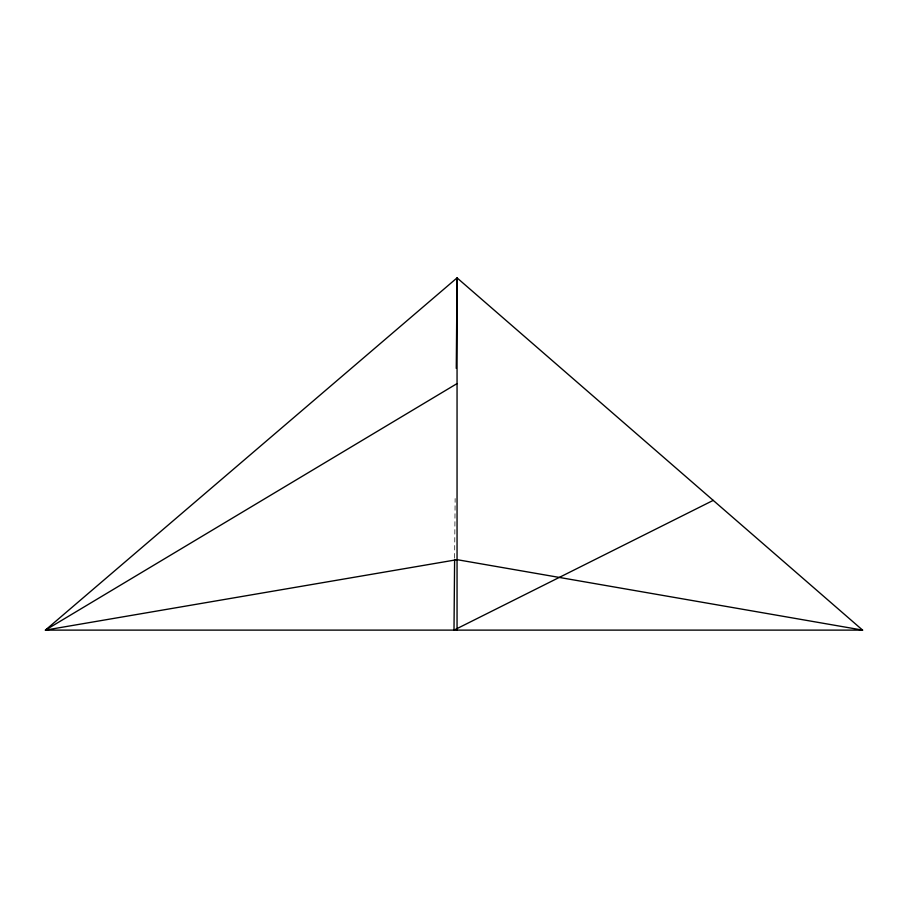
<?xml version="1.0" encoding="UTF-8"?>
<svg xmlns="http://www.w3.org/2000/svg" width="908" height="908" viewBox="0 0 908 908"><rect width="100%" height="100%" fill="white"/><g stroke="black" fill="none" stroke-linecap="round" stroke-linejoin="round"><path stroke-width="0.68" stroke-dasharray="4.54 3.41" d="M454.624 557.977L455.135 498.56"/><path stroke-width="1.36" d="M454.613 559.385L454 630.118L713.223 500.376M456.27 368.41L457.053 277.882L862.6 630.118L45.4 630.118L457.053 277.882L457.053 630.118M457.053 383.585L45.4 630.118L457.053 559.668L862.6 630.118"/></g></svg>
